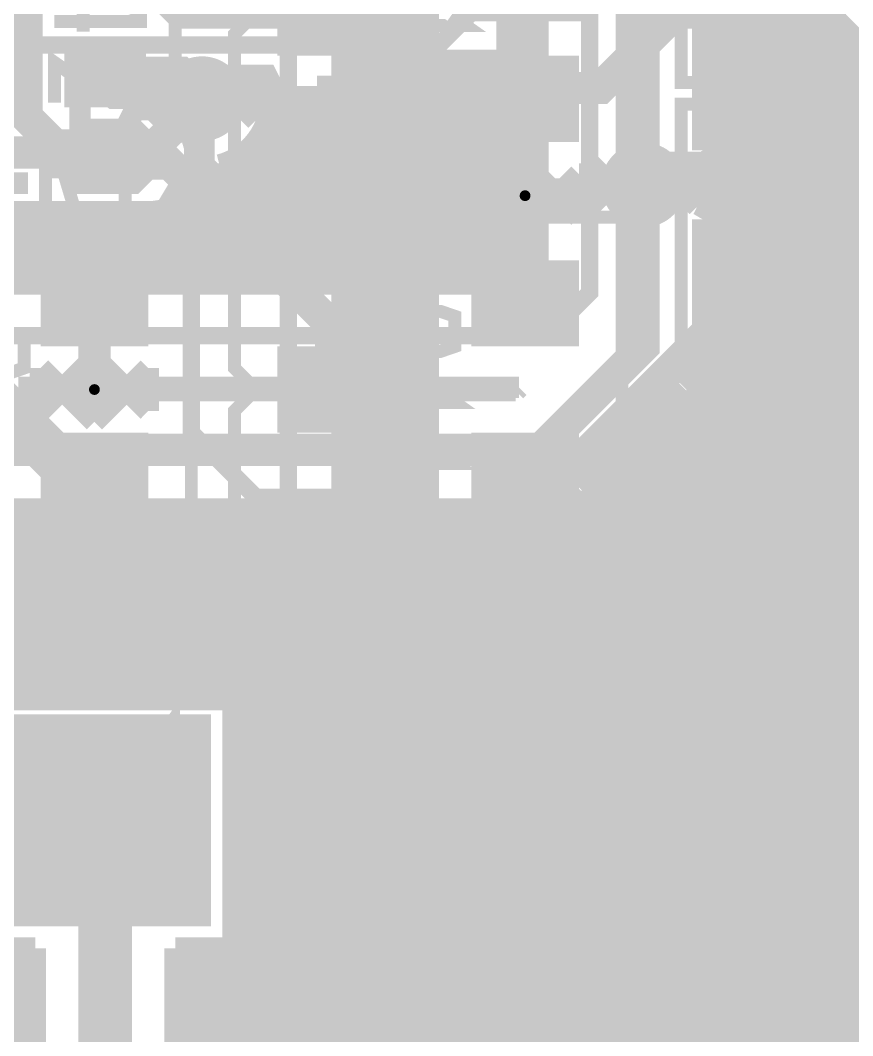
# Model space of a CAD drawing. Extents: x -10 to 131, y -93 to 209.
# Drawn here: x 108.85 to 118.67, y -5.08 to 6.89 of the extents above; entities that cross this region are included whole.
import ezdxf

# ---------------------------------------------------------------- set-up
doc = ezdxf.new("R2010")
doc.units = 0
doc.header["$MEASUREMENT"] = 0
doc.layers.get('0').update_dxf_attribs({"linetype": 'CONTINUOUS'})
for name, color, linetype in [('22-303-0_ASB', 7, 'CONTINUOUS'), ('22-303-0_AST', 7, 'CONTINUOUS'), ('22-303-0_BOT', 2, 'CONTINUOUS'), ('22-303-0_DRD', 6, 'CONTINUOUS'), ('22-303-0_DRL', 1, 'CONTINUOUS'), ('22-303-0_GND', 3, 'CONTINUOUS'), ('22-303-0_IN1', 10, 'CONTINUOUS'), ('22-303-0_SMB', 14, 'CONTINUOUS'), ('22-303-0_SMT', 9, 'CONTINUOUS'), ('22-303-0_SPT', 11, 'CONTINUOUS'), ('22-303-0_SSB', 13, 'CONTINUOUS'), ('22-303-0_SST', 8, 'CONTINUOUS'), ('22-303-0_TOP', 15, 'CONTINUOUS'), ('THRUHOLE_TAP', 2, 'CONTINUOUS')]:
    doc.layers.add(name, color=color, linetype=linetype)

# ---------------------------------------------------------------- blocks, each defined once
blk = doc.blocks.new('ROUND_1')
at = {"const_width": 2.99974}
blk.add_lwpolyline([(-1.49987, 0, 1), (1.49987, 0, 1)], format="xyb", close=True, dxfattribs=at)
blk = doc.blocks.new('SQUARE_35')
blk.add_solid([(0.99949, 0.99949), (0.99949, -0.99949), (-0.99949, 0.99949), (-0.99949, -0.99949)])
blk = doc.blocks.new('ROUND_70')
at = {"const_width": 0.29972}
blk.add_lwpolyline([(-0.14986, 0, 1), (0.14986, 0, 1)], format="xyb", close=True, dxfattribs=at)
blk = doc.blocks.new('ROUND_28')
at = {"const_width": 0.54991}
blk.add_lwpolyline([(-0.274954, 0, 1), (0.274954, 0, 1)], format="xyb", close=True, dxfattribs=at)
blk = doc.blocks.new('ROUND_117')
at = {"const_width": 0.10033}
blk.add_lwpolyline([(-0.050164, 0, 1), (0.050164, 0, 1)], format="xyb", close=True, dxfattribs=at)
blk = doc.blocks.new('SQUARE_96')
blk.add_solid([(1.24968, 1.24968), (1.24968, -1.24968), (-1.24968, 1.24968), (-1.24968, -1.24968)])
blk = doc.blocks.new('ROUND_100')
at = {"const_width": 0.50038}
blk.add_lwpolyline([(-0.25019, 0, 1), (0.25019, 0, 1)], format="xyb", close=True, dxfattribs=at)
blk = doc.blocks.new('ROUND_101')
at = {"const_width": 0.0635}
blk.add_lwpolyline([(-0.03175, 0, 1), (0.03175, 0, 1)], format="xyb", close=True, dxfattribs=at)
blk = doc.blocks.new('RECTANGLE_3')
blk.add_solid([(0.4826, 0.4064), (0.4826, -0.4064), (-0.4826, 0.4064), (-0.4826, -0.4064)])
blk = doc.blocks.new('RECTANGLE_17')
blk.add_solid([(0.635, 0.508), (0.635, -0.508), (-0.635, 0.508), (-0.635, -0.508)])
blk = doc.blocks.new('ROUND_108')
at = {"const_width": 0.10033}
blk.add_lwpolyline([(-0.050164, 0, 1), (0.050164, 0, 1)], format="xyb", close=True, dxfattribs=at)

msp = doc.modelspace()

# ---------------------------------------------------------------- linework, layer by layer
at = {"layer": '22-303-0_ASB', "const_width": 0.254}
for points in [[(113.32718, 4.97332), (113.32718, 6.24332), (113.11382, 6.0325), (112.69218, 5.18668), (112.47882, 4.97332), (112.47882, 6.24332)], [(108.09732, 6.24332), (108.09732, 4.97332), (108.94568, 4.97332)], [(109.55782, 5.60832), (110.19282, 5.60832), (110.40618, 5.3975), (110.40618, 5.18668), (110.19282, 4.97332), (109.55782, 4.97332), (109.55782, 6.24332)], [(110.08868, 5.60832), (110.40618, 6.24332)], [(111.125, 6.24332), (111.01832, 6.0325), (111.01832, 5.18668), (111.125, 4.97332), (111.76, 4.97332), (111.86668, 5.18668), (111.86668, 6.0325), (111.76, 6.24332), (111.125, 6.24332)], [(114.3635, 6.24332), (114.3635, 4.97332)], [(108.73232, 5.60832), (108.09732, 5.60832)], [(114.78768, 4.97332), (113.93932, 4.97332)]]:
    msp.add_lwpolyline(points, dxfattribs=at)
at = {"layer": '22-303-0_AST'}
for points, const_width in [([(116.6495, 9.0805), (116.6495, 6.1595), (118.2878, 6.1595), (118.2878, 9.0805), (116.6495, 9.0805)], 0.1524), ([(115.951, 4.953), (111.379, 4.953), (111.379, 6.731), (111.633, 6.985), (111.379, 7.239), (111.379, 9.017), (115.951, 9.017), (115.951, 4.953)], 0.1524), ([(110.6805, 5.5245), (110.6805, 8.4455), (109.0422, 8.4455), (109.0422, 5.5245), (110.6805, 5.5245)], 0.1524), ([(109.59592, 6.76148), (109.59592, 7.23646), (110.27156, 6.9977), (110.27156, 6.88086), (109.25556, 6.88086)], 0.1524), ([(117.0559, 7.02056), (116.88826, 6.90372), (116.88826, 6.66496), (117.0559, 6.54812), (117.22608, 6.54812), (117.5639, 6.78434), (117.90426, 6.54812), (117.90426, 7.02056)], 0.1524), ([(113.09096, 6.71322), (113.09096, 6.95198)], 0.1524), ([(113.09096, 6.8326), (114.10696, 6.8326), (113.93678, 6.95198)], 0.1524), ([(109.25556, 5.92328), (109.25556, 6.39826), (109.93374, 5.92328), (110.10392, 5.92328), (110.27156, 5.9817), (110.27156, 6.3373), (110.10392, 6.39826)], 0.1524), ([(113.09096, 6.1722), (113.26114, 6.29158), (113.42878, 6.35), (113.76914, 6.35), (113.93678, 6.29158), (114.10696, 6.1722), (114.10696, 6.05282), (113.93678, 5.93598), (113.76914, 5.87502), (113.42878, 5.87502), (113.26114, 5.93598), (113.09096, 6.05282), (113.09096, 6.1722)], 0.1524), ([(116.6495, 5.9055), (116.6495, 2.9845), (118.2878, 2.9845), (118.2878, 5.9055), (116.6495, 5.9055)], 0.1524), ([(117.52326, 5.52196), (117.52326, 5.16636), (117.6909, 5.04952), (117.86108, 5.04952), (118.03126, 5.16636), (118.03126, 5.52196), (117.01526, 5.52196)], 0.1524), ([(117.52326, 5.22732), (117.01526, 5.04952)], 0.1524), ([(117.35308, 4.21132), (117.35308, 4.68376), (118.03126, 4.44754), (118.03126, 4.32816), (117.01526, 4.32816)], 0.1524), ([(110.871, 0.508), (106.299, 0.508), (106.299, 2.286), (106.553, 2.54), (106.299, 2.794), (106.299, 4.572), (110.871, 4.572), (110.871, 0.508)], 0.1524), ([(115.951, 0.508), (111.379, 0.508), (111.379, 2.286), (111.633, 2.54), (111.379, 2.794), (111.379, 4.572), (115.951, 4.572), (115.951, 0.508)], 0.1524), ([(117.35308, 3.37312), (117.35308, 3.84556), (118.03126, 3.60934), (118.03126, 3.48996), (117.01526, 3.48996)], 0.1524), ([(113.13414, 3.46202), (112.96396, 3.4036), (112.96396, 3.16738), (113.13414, 3.10642), (113.30178, 2.98958), (113.80978, 2.98958), (113.97996, 3.048), (113.97996, 3.4036), (113.80978, 3.46202), (113.13414, 3.46202)], 0.1524), ([(108.05414, 3.20802), (107.88396, 3.1496), (107.88396, 2.91338), (108.05414, 2.85242), (108.22178, 2.73558), (108.72978, 2.73558), (108.89996, 2.794), (108.89996, 3.1496), (108.72978, 3.20802), (108.05414, 3.20802)], 0.1524), ([(113.30178, 3.2258), (112.96396, 2.98958)], 0.1524), ([(112.96396, 2.26822), (112.96396, 2.50698)], 0.1524), ([(112.96396, 2.3876), (113.97996, 2.3876), (113.80978, 2.50698)], 0.1524), ([(108.39196, 1.9558), (108.39196, 2.3114), (108.56214, 2.36982), (108.72978, 2.36982), (108.89996, 2.3114), (108.89996, 1.9558), (108.72978, 1.89738), (108.56214, 1.89738), (107.88396, 2.1336)], 0.1524), ([(112.96396, 1.5494), (112.96396, 1.78562)], 0.1524), ([(112.96396, 1.66878), (113.97996, 1.66878), (113.80978, 1.78562)], 0.1524), ([(113.21034, -0.54102), (113.21542, -0.34036), (101.41966, -0.34036), (101.41966, -8.23468), (113.21034, -8.23468), (113.21034, -0.54102)], 0.20066), ([(112.1537, -0.65532), (112.1537, -1.62306)], 0.20066), ([(112.33404, -0.62992), (112.33404, -1.651)], 0.20066), ([(112.51184, -0.67056), (112.51184, -1.61036)], 0.20066), ([(112.65916, -0.762), (111.97082, -0.762)], 0.20066), ([(111.97336, -0.762), (111.97336, -1.51892)], 0.20066), ([(112.69218, -0.79756), (112.69218, -1.48336)], 0.20066), ([(112.78616, -0.94234), (111.84382, -0.94234)], 0.20066), ([(112.82426, -1.12268), (111.80572, -1.12268)], 0.20066), ([(110.66018, -2.36982), (110.66018, -1.35382), (110.5408, -1.524)], 0.1524), ([(112.79886, -1.30302), (111.83112, -1.30302)], 0.20066), ([(112.69472, -1.48082), (111.93526, -1.48082)], 0.20066), ([(110.77702, -2.36982), (110.5408, -2.36982)], 0.1524)]:
    msp.add_lwpolyline(points, dxfattribs=dict(at, const_width=const_width))
at = {"layer": '22-303-0_AST', "const_width": 0.20066}
for points in [[(112.31626, -0.62992, 0.4142136), (111.80572, -1.14046)], [(112.82426, -1.14046, 0.4142136), (112.31626, -0.63246)], [(111.80572, -1.14046, 0.4142136), (112.31626, -1.651)], [(112.31626, -1.651, 0.4142136), (112.8268, -1.14046)]]:
    msp.add_lwpolyline(points, format="xyb", dxfattribs=at)
at = {"layer": '22-303-0_BOT'}
for points, const_width in [([(76.454, 12.319), (82.042, 12.319), (83.947, 10.414), (85.852, 10.414), (86.233, 10.033), (86.233, 8.509), (88.773, 5.969), (89.408, 5.969), (89.535, 5.842), (96.901, 5.842), (97.663, 6.604), (97.663, 6.985), (98.552, 7.874), (100.203, 7.874), (102.997, 5.08), (102.997, 4.318), (104.775, 2.54), (105.664, 2.54), (106.299, 3.175), (115.062, 3.175), (115.57, 3.683), (115.57, 11.176)], 0.2032), ([(114.59718, 11.37158), (114.59718, 6.42112)], 0.254), ([(114.808, 10.90676), (114.808, 3.7846)], 0.254), ([(114.9604, 10.64514), (114.9604, 3.93446)], 0.254), ([(117.094, 10.5664), (117.094, -8.13562)], 0.254), ([(117.3226, 10.3378), (117.3226, -8.43026)], 0.254), ([(117.5512, 10.1092), (117.5512, -16.75638)], 0.254), ([(117.7798, 9.8806), (117.7798, -7.74446)], 0.254), ([(102.108, 9.652), (102.616, 9.652), (105.664, 6.604), (112.776, 6.604), (113.284, 7.112), (113.284, 9.525), (113.43894, 9.67994), (113.48974, 9.67994)], 0.2032), ([(116.205, 8.255), (116.205, 4.953), (116.205, 3.048), (114.9858, 1.8288), (108.585, 1.8288), (108.3818, 2.032), (106.8832, 2.032), (106.6292, 1.778), (105.156, 1.778)], 0.381), ([(116.205, 4.953), (116.205, 8.255)], 0.381), ([(116.9035, 7.8486), (116.9035, 5.3594)], 0.254), ([(116.9035, 7.8486), (116.9035, 5.3594)], 0.254), ([(118.0084, 7.37362), (118.0084, -7.4803)], 0.254), ([(118.0592, 7.3152), (119.32412, 6.05282)], 0.254), ([(118.237, 7.1374), (118.237, -7.36092)], 0.254), ([(114.9604, 6.9088), (114.59718, 6.9088)], 0.254), ([(118.4656, 6.9088), (116.9035, 6.9088)], 0.254), ([(118.4656, 6.9088), (118.4656, -7.32028)], 0.254), ([(114.9604, 6.6802), (114.59718, 6.6802)], 0.254), ([(118.6942, 6.6802), (116.9035, 6.6802)], 0.254), ([(118.6942, 6.6802), (118.6942, -7.34568)], 0.254), ([(113.45672, 6.42112), (113.21288, 6.17982)], 0.254), ([(113.4364, 6.4008), (113.4364, 3.7846)], 0.254), ([(114.59718, 6.42112), (113.45672, 6.42112)], 0.254), ([(113.665, 6.42112), (113.665, 3.7846)], 0.254), ([(113.8936, 6.42112), (113.8936, 3.7846)], 0.254), ([(114.1222, 6.42112), (114.1222, 3.7846)], 0.254), ([(114.3508, 6.42112), (114.3508, 3.7846)], 0.254), ([(114.5794, 6.42112), (114.5794, 3.7846)], 0.254), ([(114.9604, 6.4516), (114.59718, 6.4516)], 0.254), ([(118.9228, 6.4516), (116.9035, 6.4516)], 0.254), ([(114.9604, 6.223), (113.25606, 6.223)], 0.254), ([(119.1514, 6.223), (116.9035, 6.223)], 0.254), ([(113.2078, 6.1722), (113.2078, 3.7846)], 0.254), ([(107.95, 5.334), (110.363, 5.334), (110.998, 5.969)], 0.381), ([(111.80572, 5.969), (111.80532, 5.99439)], 0.254), ([(114.9604, 5.9944), (111.80572, 5.9944)], 0.254), ([(112.776, 5.9944), (111.80572, 5.9944)], 0.254), ([(111.8362, 5.9944), (111.8362, 3.7846)], 0.254), ([(112.0648, 5.9944), (112.0648, 3.7846)], 0.254), ([(112.2934, 5.9944), (112.2934, 3.7846)], 0.254), ([(112.522, 5.9944), (112.522, 3.7846)], 0.254), ([(112.7506, 5.9944), (112.7506, 3.7846)], 0.254), ([(112.9792, 6.02996), (112.9792, 3.7846)], 0.254), ([(119.38762, 5.9944), (116.9035, 5.9944)], 0.254), ([(114.9604, 5.7658), (111.78032, 5.7658)], 0.254), ([(129.667, 5.7658), (116.9035, 5.7658)], 0.254), ([(114.9604, 5.5372), (111.68126, 5.5372)], 0.254), ([(129.667, 5.5372), (116.9035, 5.5372)], 0.254), ([(111.6076, 5.43814), (111.6076, 3.7846)], 0.254), ([(114.9604, 5.3086), (111.46282, 5.3086)], 0.254), ([(129.667, 5.3086), (116.9289, 5.3086)], 0.254), ([(111.20374, 5.18668), (110.86338, 4.84632)], 0.254), ([(111.379, 5.25526), (111.379, 3.7846)], 0.254), ([(114.9604, 5.08), (111.09706, 5.08)], 0.254), ([(111.1504, 5.13334), (111.1504, 3.7846)], 0.254), ([(129.667, 5.08), (117.00256, 5.08)], 0.254), ([(110.9218, 4.90474), (110.9218, 3.7846)], 0.254), ([(114.9604, 4.8514), (110.86846, 4.8514)], 0.254), ([(129.667, 4.8514), (117.0051, 4.8514)], 0.254), ([(110.6932, 4.71932), (110.6932, 3.7846)], 0.254), ([(114.9604, 4.6228), (108.33354, 4.6228)], 0.254), ([(110.363, 4.6355), (108.3564, 4.6355)], 0.254), ([(108.8644, 4.6355), (108.8644, 3.7846)], 0.254), ([(109.093, 4.6355), (109.093, 3.7846)], 0.254), ([(109.3216, 4.6355), (109.3216, 3.7846)], 0.254), ([(109.5502, 4.6355), (109.5502, 3.7846)], 0.254), ([(109.7788, 4.6355), (109.7788, 3.7846)], 0.254), ([(110.0074, 4.6355), (110.0074, 3.7846)], 0.254), ([(110.236, 4.6355), (110.236, 3.7846)], 0.254), ([(110.4646, 4.64312), (110.4646, 3.7846)], 0.254), ([(116.9035, 4.5466), (116.9035, 3.048)], 0.254), ([(129.667, 4.6228), (116.9416, 4.6228)], 0.254), ([(114.9604, 4.3942), (106.08818, 4.3942)], 0.254), ([(129.667, 4.3942), (116.9035, 4.3942)], 0.254), ([(114.9604, 4.1656), (106.03992, 4.1656)], 0.254), ([(120.88114, 4.1656), (116.9035, 4.1656)], 0.254), ([(114.9604, 3.937), (105.91038, 3.937)], 0.254), ([(114.9604, 3.93446), (114.808, 3.7846)], 0.254), ([(120.69826, 3.937), (116.9035, 3.937)], 0.254), ([(114.808, 3.7846), (106.299, 3.7846)], 0.254), ([(120.61952, 3.7084), (116.9035, 3.7084)], 0.254), ([(120.60682, 3.4798), (116.9035, 3.4798)], 0.254), ([(120.6627, 3.2512), (116.9035, 3.2512)], 0.254), ([(120.80494, 3.0226), (116.9035, 3.0226)], 0.254), ([(121.14276, 2.794), (116.85524, 2.794)], 0.254), ([(116.8654, 2.8194), (116.8654, -8.00354)], 0.254), ([(114.73434, 2.5654), (108.83138, 2.5654)], 0.254), ([(114.73434, 2.5654), (108.83138, 2.5654)], 0.254), ([(108.87456, 2.5273), (108.83207, 2.56622)], 0.254), ([(108.87456, 2.5273), (108.83207, 2.56622)], 0.254), ([(108.8644, 2.5654), (108.8644, 2.53746)], 0.254), ([(114.69624, 2.5273), (108.87456, 2.5273)], 0.254), ([(109.093, 2.5654), (109.093, 2.5273)], 0.254), ([(109.3216, 2.5654), (109.3216, 2.5273)], 0.254), ([(109.5502, 2.5654), (109.5502, 2.5273)], 0.254), ([(109.7788, 2.5654), (109.7788, 2.5273)], 0.254), ([(110.0074, 2.5654), (110.0074, 2.5273)], 0.254), ([(110.236, 2.5654), (110.236, 2.5273)], 0.254), ([(110.4646, 2.5654), (110.4646, 2.5273)], 0.254), ([(110.6932, 2.5654), (110.6932, 2.5273)], 0.254), ([(110.9218, 2.5654), (110.9218, 2.5273)], 0.254), ([(111.1504, 2.5654), (111.1504, 2.5273)], 0.254), ([(111.379, 2.5654), (111.379, 2.5273)], 0.254), ([(111.6076, 2.5654), (111.6076, 2.5273)], 0.254), ([(111.8362, 2.5654), (111.8362, 2.5273)], 0.254), ([(112.0648, 2.5654), (112.0648, 2.5273)], 0.254), ([(112.2934, 2.5654), (112.2934, 2.5273)], 0.254), ([(112.522, 2.5654), (112.522, 2.5273)], 0.254), ([(112.7506, 2.5654), (112.7506, 2.5273)], 0.254), ([(112.9792, 2.5654), (112.9792, 2.5273)], 0.254), ([(113.2078, 2.5654), (113.2078, 2.5273)], 0.254), ([(113.4364, 2.5654), (113.4364, 2.5273)], 0.254), ([(113.665, 2.5654), (113.665, 2.5273)], 0.254), ([(113.8936, 2.5654), (113.8936, 2.5273)], 0.254), ([(114.1222, 2.5654), (114.1222, 2.5273)], 0.254), ([(114.3508, 2.5654), (114.3508, 2.5273)], 0.254), ([(114.5794, 2.5654), (114.5794, 2.5273)], 0.254), ([(114.73434, 2.5654), (114.69624, 2.5273)], 0.254), ([(116.69268, 2.54762), (115.48618, 1.34112)], 0.254), ([(129.667, 2.5654), (116.71046, 2.5654)], 0.254), ([(116.6368, 2.49174), (116.6368, -7.95528)], 0.254), ([(129.667, 2.3368), (116.48186, 2.3368)], 0.254), ([(116.4082, 2.26314), (116.4082, -7.9756)], 0.254), ([(116.1796, 2.03454), (116.1796, -8.0645)], 0.254), ([(129.667, 2.1082), (116.25326, 2.1082)], 0.254), ([(115.951, 1.80594), (115.951, -8.26262)], 0.254), ([(129.667, 1.8796), (116.02466, 1.8796)], 0.254), ([(115.7224, 1.57734), (115.7224, -9.01954)], 0.254), ([(129.667, 1.651), (115.79606, 1.651)], 0.254), ([(115.4938, 1.34874), (115.4938, -8.97128)], 0.254), ([(129.667, 1.4224), (115.56746, 1.4224)], 0.254), ([(129.667, 1.1938), (115.27536, 1.1938)], 0.254), ([(114.9858, 1.1303), (108.585, 1.1303)], 0.254), ([(108.8644, 1.1303), (108.8644, -1.03124)], 0.254), ([(109.093, 1.1303), (109.093, -1.03124)], 0.254), ([(109.3216, 1.1303), (109.3216, -1.03124)], 0.254), ([(109.5502, 1.1303), (109.5502, -1.03124)], 0.254), ([(109.7788, 1.1303), (109.7788, -1.03124)], 0.254), ([(110.0074, 1.1303), (110.0074, -1.03124)], 0.254), ([(110.236, 1.1303), (110.236, -1.03124)], 0.254), ([(110.4646, 1.1303), (110.4646, -1.03124)], 0.254), ([(110.6932, 1.1303), (110.6932, -1.03124)], 0.254), ([(110.9218, 1.1303), (110.9218, -1.03124)], 0.254), ([(111.1504, 1.1303), (111.1504, -1.03124)], 0.254), ([(111.379, 1.1303), (111.379, -8.85444)], 0.254), ([(111.6076, 1.1303), (111.6076, -8.92556)], 0.254), ([(111.8362, 1.1303), (111.8362, -9.0932)], 0.254), ([(112.0648, 1.1303), (112.0648, -9.11352)], 0.254), ([(112.2934, 1.1303), (112.2934, -9.0043)], 0.254), ([(112.522, 1.1303), (112.522, -8.97128)], 0.254), ([(112.7506, 1.1303), (112.7506, -9.0043)], 0.254), ([(112.9792, 1.1303), (112.9792, -9.11352)], 0.254), ([(113.2078, 1.1303), (113.2078, -9.35228)], 0.254), ([(113.4364, 1.1303), (113.4364, -9.24814)], 0.254), ([(113.665, 1.1303), (113.665, -9.06526)], 0.254), ([(113.8936, 1.1303), (113.8936, -8.98652)], 0.254), ([(114.1222, 1.1303), (114.1222, -8.97382)], 0.254), ([(114.3508, 1.1303), (114.3508, -9.0297)], 0.254), ([(114.5794, 1.1303), (114.5794, -9.17194)], 0.254), ([(114.808, 1.1303), (114.808, -9.27862)], 0.254), ([(115.0366, 1.13284), (115.0366, -9.0805)], 0.254), ([(115.2652, 1.18872), (115.2652, -8.9916)], 0.254), ([(129.667, 0.9652), (108.1024, 0.9652)], 0.254), ([(129.667, 0.7366), (108.0135, 0.7366)], 0.254), ([(129.667, 0.508), (107.81284, 0.508)], 0.254), ([(129.667, 0.2794), (103.04272, 0.2794)], 0.254), ([(129.667, 0.0508), (103.01732, 0.0508)], 0.254), ([(129.667, -0.1778), (102.91826, -0.1778)], 0.254), ([(129.667, -0.4064), (102.69982, -0.4064)], 0.254), ([(129.667, -0.635), (101.19106, -0.635)], 0.254), ([(129.667, -0.8636), (101.41966, -0.8636)], 0.254), ([(111.36376, -1.03124), (108.34624, -1.03124)], 0.254), ([(111.36376, -1.03124), (111.36376, -4.04876)], 0.254), ([(129.667, -1.0922), (111.36376, -1.0922)], 0.254), ([(129.667, -1.3208), (111.36376, -1.3208)], 0.254), ([(129.667, -1.5494), (111.36376, -1.5494)], 0.254), ([(129.667, -1.778), (111.36376, -1.778)], 0.254), ([(129.667, -2.0066), (111.36376, -2.0066)], 0.254), ([(129.667, -2.2352), (111.36376, -2.2352)], 0.254), ([(109.855, -12.573), (109.855, -2.54)], 0.635), ([(129.667, -2.4638), (111.36376, -2.4638)], 0.254), ([(129.667, -2.6924), (111.36376, -2.6924)], 0.254), ([(129.667, -2.921), (111.36376, -2.921)], 0.254), ([(129.667, -3.1496), (111.36376, -3.1496)], 0.254), ([(129.667, -3.3782), (111.36376, -3.3782)], 0.254), ([(129.667, -3.6068), (111.36376, -3.6068)], 0.254), ([(129.667, -3.8354), (111.36376, -3.8354)], 0.254), ([(109.0295, -4.064), (105.75798, -4.064)], 0.254), ([(109.0295, -4.04876), (108.34624, -4.04876)], 0.254), ([(108.8644, -4.04876), (108.8644, -30.353)], 0.254), ([(109.0295, -4.04876), (109.0295, -12.573)], 0.254), ([(111.36376, -4.04876), (110.6805, -4.04876)], 0.254), ([(110.6805, -4.04876), (110.6805, -9.0805)], 0.254), ([(129.667, -4.064), (110.6805, -4.064)], 0.254), ([(110.6932, -4.04876), (110.6932, -9.0678)], 0.254), ([(110.9218, -4.04876), (110.9218, -8.9154)], 0.254), ([(111.1504, -4.04876), (111.1504, -8.84936)], 0.254), ([(109.0295, -4.2926), (105.87228, -4.2926)], 0.254), ([(129.667, -4.2926), (110.6805, -4.2926)], 0.254), ([(109.0295, -4.5212), (105.8926, -4.5212)], 0.254), ([(129.667, -4.5212), (110.6805, -4.5212)], 0.254), ([(109.0295, -4.7498), (105.8926, -4.7498)], 0.254), ([(129.667, -4.7498), (110.6805, -4.7498)], 0.254), ([(109.0295, -4.9784), (105.8926, -4.9784)], 0.254), ([(129.667, -4.9784), (110.6805, -4.9784)], 0.254)]:
    msp.add_lwpolyline(points, dxfattribs=dict(at, const_width=const_width))
at = {"layer": '22-303-0_BOT', "const_width": 0.254}
for points in [[(112.776, 5.9944, 0.1989118), (113.20705, 6.17295)], [(111.20374, 5.18668, 0.3407477), (111.80572, 5.969)], [(117.01272, 4.953, 0.1325028), (116.90315, 5.3592)], [(116.9035, 4.5466, 0.1325032), (117.01312, 4.953)], [(110.363, 4.6355, 0.1982437), (110.85564, 4.83882)], [(116.69776, 2.5527, 0.1995806), (116.90367, 3.048)], [(114.9858, 1.1303, 0.1982437), (115.47844, 1.33362)], [(114.9858, 1.1303, 0.1982437), (115.47844, 1.33362)]]:
    msp.add_lwpolyline(points, format="xyb", dxfattribs=at)
at = {"layer": '22-303-0_DRD', "const_width": 0.254}
for points in [[(110.363, 5.715), (110.998, 6.35)], [(110.998, 6.35), (111.633, 5.715)], [(110.363, 6.223), (110.363, 5.715)], [(110.998, 5.588), (110.363, 6.223)], [(111.633, 6.223), (110.998, 5.588)], [(111.633, 5.715), (111.633, 6.223)], [(115.57, 4.699), (116.205, 5.334)], [(116.205, 5.334), (116.84, 4.699)], [(114.173, 4.572), (114.808, 5.207)], [(114.173, 4.572), (114.808, 5.207)], [(114.173, 4.572), (114.808, 5.207)], [(114.808, 5.207), (115.443, 4.572)], [(114.808, 5.207), (115.443, 4.572)], [(114.808, 5.207), (115.443, 4.572)], [(115.57, 5.207), (115.57, 4.699)], [(116.205, 4.572), (115.57, 5.207)], [(116.84, 5.207), (116.205, 4.572)], [(116.84, 4.699), (116.84, 5.207)], [(114.173, 5.08), (114.173, 4.572)], [(114.808, 4.445), (114.173, 5.08)], [(114.173, 5.08), (114.173, 4.572)], [(114.808, 4.445), (114.173, 5.08)], [(114.173, 5.08), (114.173, 4.572)], [(114.808, 4.445), (114.173, 5.08)], [(115.443, 5.08), (114.808, 4.445)], [(115.443, 5.08), (114.808, 4.445)], [(115.443, 5.08), (114.808, 4.445)], [(115.443, 4.572), (115.443, 5.08)], [(115.443, 4.572), (115.443, 5.08)], [(115.443, 4.572), (115.443, 5.08)], [(109.093, 2.286), (109.728, 2.921)], [(109.093, 2.286), (109.728, 2.921)], [(109.093, 2.286), (109.728, 2.921)], [(109.728, 2.921), (110.363, 2.286)], [(109.728, 2.921), (110.363, 2.286)], [(109.728, 2.921), (110.363, 2.286)], [(109.093, 2.794), (109.093, 2.286)], [(109.728, 2.159), (109.093, 2.794)], [(109.093, 2.794), (109.093, 2.286)], [(109.728, 2.159), (109.093, 2.794)], [(109.093, 2.794), (109.093, 2.286)], [(109.728, 2.159), (109.093, 2.794)], [(110.363, 2.794), (109.728, 2.159)], [(110.363, 2.794), (109.728, 2.159)], [(110.363, 2.794), (109.728, 2.159)], [(110.363, 2.286), (110.363, 2.794)], [(110.363, 2.286), (110.363, 2.794)], [(110.363, 2.286), (110.363, 2.794)], [(109.22, -1.905), (109.22, -3.175)], [(110.49, -1.905), (109.22, -1.905)], [(109.855, -1.905), (109.855, -3.175)], [(110.49, -3.175), (110.49, -1.905)], [(110.49, -2.54), (109.22, -2.54)], [(109.22, -3.175), (110.49, -3.175)]]:
    msp.add_lwpolyline(points, dxfattribs=at)
at = {"layer": '22-303-0_IN1'}
for points, const_width in [([(74.93, -17.78), (74.93, -17.907), (79.883, -22.86), (101.346, -22.86), (105.283, -18.923), (105.283, -13.335), (111.506, -7.112), (111.506, -0.762), (108.585, 2.159), (108.585, 16.891), (107.315, 18.161), (107.315, 27.305), (108.585, 28.575), (108.585, 56.515)], 0.2032), ([(112.522, 38.608), (112.776, 38.354), (112.776, 20.828), (111.506, 19.558), (111.506, 18.034), (111.76, 17.78), (111.76, 17.272), (110.871, 16.383), (110.871, 11.684), (112.014, 10.541), (112.014, -7.747), (111.252, -8.509), (111.252, -9.652)], 0.2032), ([(118.491, -8.128), (118.491, 18.161), (118.999, 18.669), (118.999, 20.32), (120.523, 21.844), (120.523, 23.368)], 0.2032), ([(116.586, -8.763), (116.586, -8.128), (117.602, -7.112), (117.602, 17.907), (118.491, 18.796), (118.491, 22.606), (118.364, 22.733), (118.364, 22.86)], 0.2032), ([(113.157, -10.795), (113.157, 13.843), (113.665, 14.351)], 1.27)]:
    msp.add_lwpolyline(points, dxfattribs=dict(at, const_width=const_width))
at = {"layer": '22-303-0_SSB', "const_width": 0.254}
for points in [[(113.32718, 4.97332), (113.32718, 6.24332), (113.11382, 6.0325), (112.69218, 5.18668), (112.47882, 4.97332), (112.47882, 6.24332)], [(108.09732, 6.24332), (108.09732, 4.97332), (108.94568, 4.97332)], [(109.55782, 5.60832), (110.19282, 5.60832), (110.40618, 5.3975), (110.40618, 5.18668), (110.19282, 4.97332), (109.55782, 4.97332), (109.55782, 6.24332)], [(110.08868, 5.60832), (110.40618, 6.24332)], [(111.125, 6.24332), (111.01832, 6.0325), (111.01832, 5.18668), (111.125, 4.97332), (111.76, 4.97332), (111.86668, 5.18668), (111.86668, 6.0325), (111.76, 6.24332), (111.125, 6.24332)], [(114.3635, 6.24332), (114.3635, 4.97332)], [(108.73232, 5.60832), (108.09732, 5.60832)], [(114.78768, 4.97332), (113.93932, 4.97332)]]:
    msp.add_lwpolyline(points, dxfattribs=at)
at = {"layer": '22-303-0_SST'}
for points, const_width in [([(116.6495, 9.0805), (116.6495, 6.1595), (118.2878, 6.1595), (118.2878, 9.0805), (116.6495, 9.0805)], 0.1524), ([(115.951, 4.953), (115.951, 9.017), (111.379, 9.017), (111.379, 7.239), (111.633, 6.985), (111.379, 6.731), (111.379, 4.953), (115.951, 4.953)], 0.1524), ([(110.6805, 5.5245), (110.6805, 8.4455), (109.0422, 8.4455), (109.0422, 5.5245), (110.6805, 5.5245)], 0.1524), ([(116.6495, 5.9055), (116.6495, 2.9845), (118.2878, 2.9845), (118.2878, 5.9055), (116.6495, 5.9055)], 0.1524), ([(109.15142, 5.10794), (109.40542, 5.10794), (109.48924, 5.24764), (109.48924, 5.38988), (109.40542, 5.53212), (109.15142, 5.53212), (109.15142, 4.68376)], 0.1524), ([(110.17504, 4.9657), (109.83722, 4.9657), (110.00486, 5.53212), (110.09122, 5.53212), (110.09122, 4.68376)], 0.1524), ([(110.86084, 4.68376), (110.52302, 4.68376), (110.86084, 5.24764), (110.86084, 5.38988), (110.81766, 5.53212), (110.56366, 5.53212), (110.52302, 5.38988)], 0.1524), ([(109.36224, 5.10794), (109.48924, 4.68376)], 0.1524), ([(110.871, 0.508), (110.871, 4.572), (106.299, 4.572), (106.299, 2.794), (106.553, 2.54), (106.299, 2.286), (106.299, 0.508), (110.871, 0.508)], 0.1524), ([(115.951, 0.508), (115.951, 4.572), (111.379, 4.572), (111.379, 2.794), (111.633, 2.54), (111.379, 2.286), (111.379, 0.508), (115.951, 0.508)], 0.1524), ([(115.06708, 0.0508), (114.92484, 0.01016), (114.92484, -0.16002), (115.06708, -0.2032), (115.20678, -0.28702), (115.63096, -0.28702), (115.7732, -0.24384), (115.7732, 0.01016), (115.63096, 0.0508), (115.06708, 0.0508)], 0.1524), ([(115.20678, -0.11684), (114.92484, -0.28702)], 0.1524), ([(113.21034, -0.54102), (113.21542, -0.34036), (101.41966, -0.34036), (101.41966, -8.23468), (113.21034, -8.23468), (113.21034, -0.54102)], 0.20066), ([(112.1537, -0.65532), (112.1537, -1.62306)], 0.20066), ([(112.33404, -0.62992), (112.33404, -1.651)], 0.20066), ([(112.51184, -0.67056), (112.51184, -1.61036)], 0.20066), ([(112.65916, -0.762), (111.97082, -0.762)], 0.20066), ([(111.97336, -0.762), (111.97336, -1.51892)], 0.20066), ([(112.69218, -0.79756), (112.69218, -1.48336)], 0.20066), ([(114.92484, -0.889), (114.92484, -0.71882)], 0.1524), ([(114.92484, -0.80264), (115.7732, -0.80264), (115.63096, -0.71882)], 0.1524), ([(112.78616, -0.94234), (111.84382, -0.94234)], 0.20066), ([(112.82426, -1.12268), (111.80572, -1.12268)], 0.20066), ([(112.79886, -1.30302), (111.83112, -1.30302)], 0.20066), ([(114.92484, -1.48844), (114.92484, -1.3208)], 0.1524), ([(114.92484, -1.40462), (115.7732, -1.40462), (115.63096, -1.3208)], 0.1524), ([(112.69472, -1.48082), (111.93526, -1.48082)], 0.20066), ([(113.74882, -2.13106), (113.919, -2.13106)], 0.1524), ([(113.83518, -2.13106), (113.83518, -2.97688), (113.919, -2.83718)], 0.1524), ([(114.4143, -5.2578), (113.70818, -5.2578), (113.56848, -5.21716), (113.56848, -4.96316), (113.70818, -4.91998), (114.4143, -4.91998)], 0.1524)]:
    msp.add_lwpolyline(points, dxfattribs=dict(at, const_width=const_width))
at = {"layer": '22-303-0_SST', "const_width": 0.20066}
for points in [[(112.31626, -0.62992, 0.4142136), (111.80572, -1.14046)], [(112.82426, -1.14046, 0.4142136), (112.31626, -0.63246)], [(111.80572, -1.14046, 0.4142136), (112.31626, -1.651)], [(112.31626, -1.651, 0.4142136), (112.8268, -1.14046)]]:
    msp.add_lwpolyline(points, format="xyb", dxfattribs=at)
at = {"layer": '22-303-0_TOP'}
for points, const_width in [([(112.522, 2.54), (112.522, 3.302), (110.617, 5.207), (109.474, 5.207), (108.839, 5.842), (108.839, 7.112), (108.2548, 7.6962), (107.95, 7.6962)], 0.381), ([(112.522, 6.985), (110.744, 6.985), (110.0328, 7.6962), (109.855, 7.6962)], 0.381), ([(105.283, 5.334), (105.537, 5.08), (107.315, 5.08), (107.823, 4.572), (110.363, 4.572), (110.871, 4.064), (110.871, 2.032), (111.633, 1.27), (113.411, 1.27), (113.665, 1.524), (113.665, 6.477), (114.173, 6.985), (115.443, 6.985), (116.078, 7.62), (120.269, 7.62)], 0.2032), ([(117.475, 6.9088), (117.475, 6.858), (117.348, 6.985), (116.586, 6.985), (115.697, 6.096), (114.935, 6.096), (114.808, 5.969)], 0.381), ([(96.393, -1.905), (96.52, -1.905), (96.647, -2.032), (97.917, -2.032), (98.806, -1.143), (102.743, -1.143), (103.251, -0.635), (114.554, -0.635), (118.364, 3.175), (118.364, 6.096), (117.5512, 6.9088), (117.475, 6.9088)], 0.381), ([(110.998, 5.969), (110.998, 6.0198), (110.744, 6.2738), (109.855, 6.2738)], 0.381), ([(117.475, 5.1562), (116.332, 5.1562), (116.205, 5.0292), (116.205, 4.953)], 0.381), ([(114.808, 4.826), (114.808, 3.556)], 0.381), ([(114.808, 4.826), (114.808, 3.556)], 0.381), ([(114.808, 3.556), (114.808, 4.826)], 0.381), ([(109.728, 1.524), (109.601, 1.524), (108.585, 2.54), (108.585, 3.175), (107.696, 4.064), (105.664, 4.064), (105.283, 4.445), (105.029, 4.191), (103.505, 4.191), (103.124, 3.81), (103.124, 2.921), (102.743, 2.54), (102.235, 2.54)], 0.381), ([(117.475, 3.7338), (115.2652, 1.524), (114.808, 1.524)], 0.381), ([(109.728, 2.54), (109.728, 3.556), (109.728, 2.54)], 0.381), ([(109.728, 3.556), (109.728, 2.54)], 0.381), ([(121.412, 3.556), (119.507, 3.556), (114.808, -1.143), (103.759, -1.143), (103.251, -1.651), (99.06, -1.651), (98.171, -2.54), (90.932, -2.54), (90.678, -2.794), (88.011, -2.794), (86.868, -3.937), (81.534, -3.937)], 0.2032), ([(114.808, 1.524), (114.808, 1.016), (113.792, 0), (102.997, 0), (102.4382, -0.508), (98.552, -0.508), (97.79, -1.27), (96.6978, -1.27), (96.4438, -1.016)], 0.381)]:
    msp.add_lwpolyline(points, dxfattribs=dict(at, const_width=const_width))

# ---------------------------------------------------------------- block references
at = {"layer": '22-303-0_BOT'}
for name, p in [('ROUND_70', (110.998, 5.969)), ('ROUND_70', (116.205, 4.953)), ('ROUND_70', (114.808, 4.826)), ('ROUND_1', (121.00052, 0)), ('ROUND_70', (109.728, 2.54)), ('SQUARE_35', (109.855, -2.54))]:
    msp.add_blockref(name, p, dxfattribs=at)
at = {"layer": '22-303-0_DRL'}
for name, p in [('ROUND_117', (110.998, 5.969)), ('ROUND_117', (116.205, 4.953)), ('ROUND_117', (114.808, 4.826)), ('ROUND_117', (109.728, 2.54)), ('ROUND_28', (109.855, -2.54))]:
    msp.add_blockref(name, p, dxfattribs=at)
at = {"layer": '22-303-0_GND'}
for name, p in [('ROUND_100', (110.998, 5.969)), ('ROUND_100', (116.205, 4.953)), ('ROUND_101', (114.808, 4.826)), ('ROUND_101', (109.728, 2.54)), ('SQUARE_96', (109.855, -2.54))]:
    msp.add_blockref(name, p, dxfattribs=at)
at = {"layer": '22-303-0_IN1'}
for name, p in [('ROUND_70', (110.998, 5.969)), ('ROUND_70', (116.205, 4.953)), ('ROUND_70', (114.808, 4.826)), ('ROUND_70', (109.728, 2.54)), ('SQUARE_35', (109.855, -2.54))]:
    msp.add_blockref(name, p, dxfattribs=at)
at = {"layer": '22-303-0_SMB'}
for name, p in [('ROUND_1', (121.00052, 0)), ('SQUARE_35', (109.855, -2.54))]:
    msp.add_blockref(name, p, dxfattribs=at)
at = {"layer": '22-303-0_SMT'}
for name, p in [('RECTANGLE_17', (112.522, 6.985)), ('RECTANGLE_3', (117.475, 6.9088)), ('RECTANGLE_3', (109.855, 6.2738)), ('RECTANGLE_17', (114.808, 5.969)), ('RECTANGLE_3', (117.475, 5.1562)), ('RECTANGLE_3', (117.475, 3.7338)), ('RECTANGLE_17', (109.728, 3.556)), ('RECTANGLE_17', (114.808, 3.556)), ('RECTANGLE_17', (112.522, 2.54)), ('ROUND_1', (121.00052, 0)), ('RECTANGLE_17', (109.728, 1.524)), ('RECTANGLE_17', (114.808, 1.524)), ('SQUARE_35', (109.855, -2.54))]:
    msp.add_blockref(name, p, dxfattribs=at)
at = {"layer": '22-303-0_SPT'}
for name, p in [('RECTANGLE_17', (112.522, 6.985)), ('RECTANGLE_3', (117.475, 6.9088)), ('RECTANGLE_3', (109.855, 6.2738)), ('RECTANGLE_17', (114.808, 5.969)), ('RECTANGLE_3', (117.475, 5.1562)), ('RECTANGLE_3', (117.475, 3.7338)), ('RECTANGLE_17', (109.728, 3.556)), ('RECTANGLE_17', (114.808, 3.556)), ('RECTANGLE_17', (112.522, 2.54)), ('RECTANGLE_17', (109.728, 1.524)), ('RECTANGLE_17', (114.808, 1.524))]:
    msp.add_blockref(name, p, dxfattribs=at)
at = {"layer": '22-303-0_TOP'}
for name, p in [('RECTANGLE_17', (112.522, 6.985)), ('RECTANGLE_3', (117.475, 6.9088)), ('RECTANGLE_3', (109.855, 6.2738)), ('RECTANGLE_17', (114.808, 5.969)), ('ROUND_70', (110.998, 5.969)), ('RECTANGLE_3', (117.475, 5.1562)), ('ROUND_70', (116.205, 4.953)), ('ROUND_70', (114.808, 4.826)), ('RECTANGLE_3', (117.475, 3.7338)), ('RECTANGLE_17', (109.728, 3.556)), ('RECTANGLE_17', (114.808, 3.556)), ('RECTANGLE_17', (112.522, 2.54)), ('ROUND_1', (121.00052, 0)), ('ROUND_70', (109.728, 2.54)), ('RECTANGLE_17', (109.728, 1.524)), ('RECTANGLE_17', (114.808, 1.524)), ('SQUARE_35', (109.855, -2.54))]:
    msp.add_blockref(name, p, dxfattribs=at)
at = {"layer": 'THRUHOLE_TAP'}
for name, p in [('ROUND_108', (110.998, 5.969)), ('ROUND_108', (116.205, 4.953)), ('ROUND_108', (114.808, 4.826)), ('ROUND_108', (109.728, 2.54)), ('ROUND_28', (109.855, -2.54))]:
    msp.add_blockref(name, p, dxfattribs=at)

doc.saveas('drawing.dxf')
